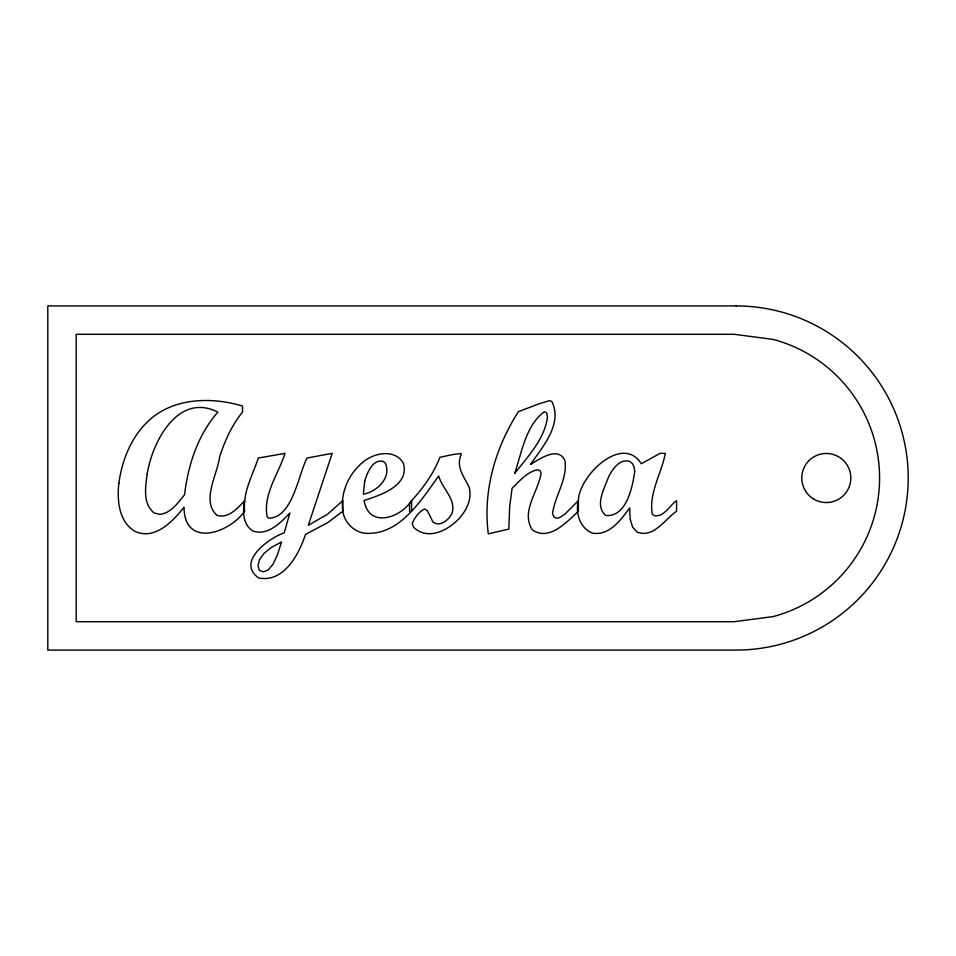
<?xml version="1.0" encoding="UTF-8"?>
<svg xmlns="http://www.w3.org/2000/svg" width="956" height="956" viewBox="0 0 956 956"><rect width="100%" height="100%" fill="white"/><g stroke="black" fill="none" stroke-linecap="round" stroke-linejoin="round"><path stroke-width="1.43" d="M411.57 500.633C423.269 487.859 433.677 473.579 439.915 457.291L452.702 454.578L460.434 453.526L461.354 454.255C455.677 465.895 463.445 476.339 468.81 486.257C472.037 495.961 468.524 506.31 462.608 514.185C452.296 528.56 428.647 542.243 413.506 527.115L412.215 523.458C414.617 517.59 418.943 511.854 424.631 508.915L427.416 510.803L433.008 522.119C439.999 527.365 448.89 519.825 452.021 513.408C456.514 499.295 442.114 488.743 438.72 475.969C420.795 500.538 399.261 536.436 364.117 533.173C353.218 531.381 344.375 522.107 342.834 511.221C340.228 492.89 348.534 474.2 362.659 462.393C373.509 452.857 394.756 448.448 403.289 463.051C410.028 485.732 380.213 495.232 364.093 500.454C368.777 528.764 400.54 517.973 411.57 500.633L411.57 511.221L409.55 511.221L409.55 502.94M509.644 507.027L508.831 529.074L488.313 533.854C482.744 490.87 495.28 447.802 518.403 411.654L539.423 403.695L549.688 400.612L551.899 401.58C562.833 424.058 542.638 446.703 530.64 464.293C539.602 459.119 558.412 445.592 565.02 460.78C567.517 479.147 555.173 495.483 552.544 513.241L553.787 516.826L556.691 518.391L560.252 517.28L565.056 513.958L578.404 500.633C578.571 476.53 622.105 433.319 641.333 463.732L660.142 453.335L665.304 453.335C661.636 473.351 648.491 493.416 652.327 514.113L654.071 515.595C664.038 517.566 669.582 505.401 676.585 500.633L676.585 511.221C664.91 519.132 653.641 538.587 637.055 532.062L632.669 527.246L630.195 519.228L629.657 507.995C620.862 519.753 609.498 535.814 592.72 533.197C580.113 528.68 575.046 512.834 578.404 500.633L578.404 511.221C567.028 521.868 548.613 541.968 532.157 529.576C520.733 511.759 538.18 491.731 541.036 473.495L540.14 470.663L537.451 469.719C526.887 472.156 519.419 481.047 512.058 488.397L509.644 507.027M118.843 483.342C117.014 500.167 118.675 521.39 134.629 531.154C154.585 540.749 172.689 521.51 184.006 507.266C184.472 548.218 228.819 533.508 244.652 511.305C242.609 492.46 252.587 475.335 258.323 458.032L285.031 453.359C278.507 473.734 262.876 494.443 267.13 516.694L268.875 518.248C293.157 517.447 298.415 473.555 307.127 458.032L332.222 453.347L308.298 525.298L327.466 514.304L342.834 500.633L342.834 511.221L327.657 522.669L305.502 534.392C299.001 554.145 283.992 582.993 258.67 577.95C235.869 561.913 268.959 538.025 284.219 532.839L289.835 513.061C280.466 522.729 267.752 536.197 252.874 531.022C242.681 524.713 242.597 511.209 244.652 500.729C237.626 508.126 228.353 519.048 216.893 515.26C200.891 500.741 217.705 474.021 219.581 456.932C224.875 440.943 231.699 425.181 242.537 412.12L242.537 406.037C211.348 396.764 173.466 397.505 148.443 420.903C131.139 437.083 122.01 460.23 118.843 483.342M364.738 480.772L363.352 494.192C377.046 491.683 391.745 477.689 385.304 463.086L383.284 461.437C372.481 458.713 367.439 472.873 364.738 480.772M147.152 474.116C145.491 486.927 142.587 503.382 153.928 512.81L159.628 514.436C170.945 513.169 178.055 502.904 184.568 494.658C188.129 464.831 197.808 435.028 217.872 412.12C177.876 391.852 152.183 442.126 147.152 474.116M634.712 471.655C632.43 487.321 626.562 517.16 605.781 515.511C594.058 505.664 604.79 487.596 608.805 476.339C612.844 468.906 619.811 458.354 629.717 461.425L632.418 463.6L634.139 467.066L634.712 471.655M547.477 417.175C544.466 439.437 527.843 456.466 514.627 473.495C521.773 452.69 525.704 425.277 544.442 411.654L546.724 413.04L547.477 417.175M259.518 559.559L257.989 565.689L259.303 570.314L263.235 571.855L268.218 569.991L272.926 564.375L277.371 555.03L281.554 541.956L271.528 547.322L264.107 553.321L259.518 559.559M773.249 616.572L734.256 621.699L76.181 621.699L76.181 334.301L734.256 334.301L773.249 339.428A143.46 143.46 0 0 1 773.249 616.572M736.12 305.92L47.8 305.92L47.8 650.08L736.12 650.08A172.08 172.08 0 0 0 908.2 478A172.08 172.08 0 0 0 736.12 305.92M814.034 499.247A24.545 24.545 0 0 0 850.84 478A24.545 24.545 0 0 0 814.034 456.753A24.545 24.545 0 0 0 814.034 499.247"/></g></svg>
